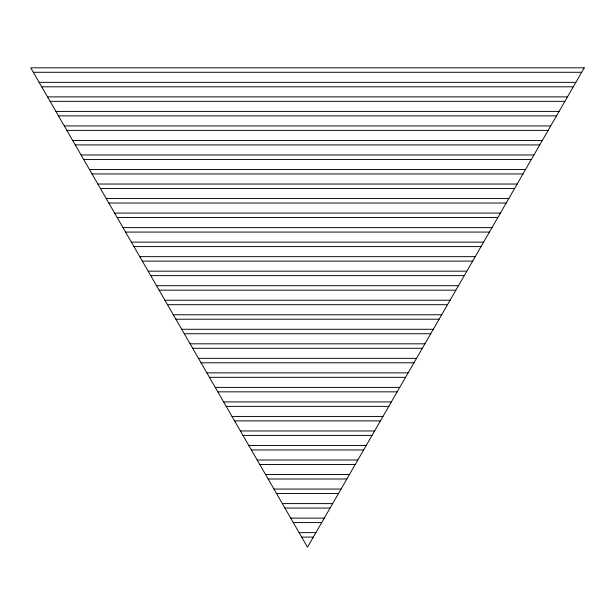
<?xml version="1.0" encoding="UTF-8"?>
<svg xmlns="http://www.w3.org/2000/svg" width="615" height="615" viewBox="0 0 615 615"><rect width="100%" height="100%" fill="white"/><g stroke="black" fill="none" stroke-linecap="round" stroke-linejoin="round"><path stroke-width="0.92" d="M33.325 72.286L581.675 72.286M39.137 82.356L575.863 82.356M41.712 86.815L573.288 86.815M47.524 96.878L567.476 96.878M50.099 101.337L564.901 101.337M55.911 111.407L559.089 111.407M58.486 115.866L556.514 115.866M64.298 125.929L550.702 125.929M66.874 130.388L548.126 130.388M72.685 140.458L542.315 140.458M75.261 144.917L539.739 144.917M81.065 154.98L533.935 154.98M83.64 159.439L531.36 159.439M89.452 169.509L525.548 169.509M92.027 173.968L522.973 173.968M97.839 184.031L517.161 184.031M100.414 188.49L514.586 188.49M106.226 198.56L508.774 198.56M108.801 203.019L506.199 203.019M114.613 213.082L500.387 213.082M117.188 217.541L497.812 217.541M123 227.612L492 227.612M125.575 232.07L489.425 232.07M131.387 242.133L483.613 242.133M133.962 246.592L481.038 246.592M139.774 256.663L475.226 256.663M142.349 261.121L472.651 261.121M148.161 271.184L466.839 271.184M150.737 275.643L464.264 275.643M156.548 285.714L458.452 285.714M159.124 290.172L455.876 290.172M164.935 300.235L450.065 300.235M167.511 304.694L447.489 304.694M173.315 314.765L441.685 314.765M175.89 319.223L439.11 319.223M181.702 329.286L433.298 329.286M184.277 333.745L430.723 333.745M190.089 343.816L424.911 343.816M192.664 348.275L422.336 348.275M198.476 358.337L416.524 358.337M201.051 362.796L413.949 362.796M206.863 372.867L408.137 372.867M209.438 377.326L405.562 377.326M215.25 387.389L399.75 387.389M217.825 391.847L397.175 391.847M223.637 401.918L391.363 401.918M226.212 406.377L388.788 406.377M232.024 416.44L382.976 416.44M234.599 420.898L380.401 420.898M240.411 430.969L374.589 430.969M242.987 435.428L372.014 435.428M248.798 445.491L366.202 445.491M251.374 449.957L363.626 449.957M257.185 460.02L357.815 460.02M259.761 464.479L355.239 464.479M265.565 474.542L349.435 474.542M268.14 479.008L346.86 479.008M273.952 489.071L341.048 489.071M276.527 493.53L338.473 493.53M282.339 503.593L332.661 503.593M284.914 508.059L330.086 508.059M290.726 518.122L324.274 518.122M293.301 522.581L321.699 522.581M299.113 532.644L315.887 532.644M301.688 537.11L313.312 537.11M584.25 67.827L307.5 547.173L30.75 67.827L584.25 67.827"/></g></svg>
